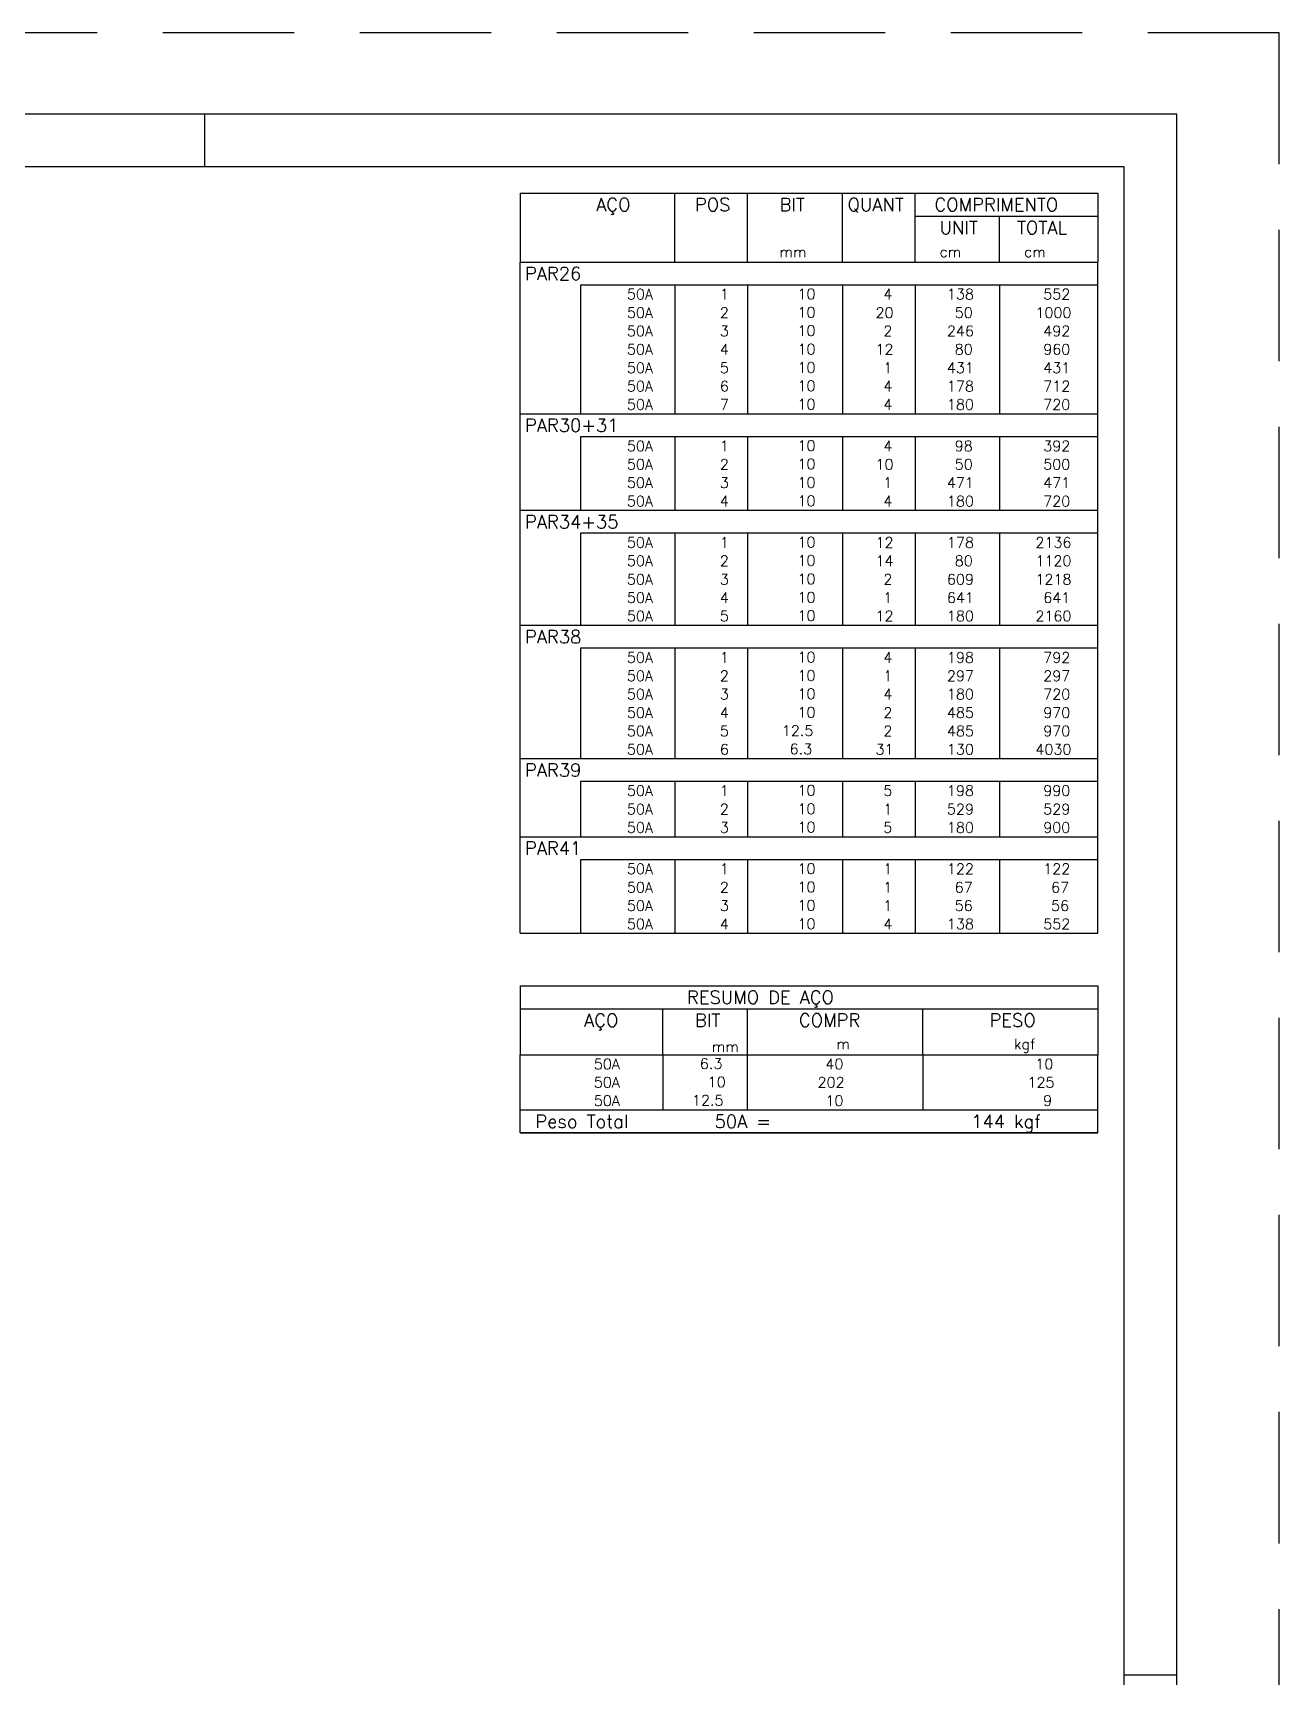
# Model space of a CAD drawing. Extents: x -1.9 to 86, y -1.5 to 61.
# Drawn here: x 62.33 to 86.05, y 29.66 to 60.95 of the extents above; entities that cross this region are included whole.
import ezdxf

# ---------------------------------------------------------------- set-up
doc = ezdxf.new("R2010")
doc.units = 0
doc.header["$MEASUREMENT"] = 0
doc.linetypes.add('HIDDEN', pattern=[0.375, 0.25, -0.125])
doc.layers.get('0').update_dxf_attribs({"linetype": 'CONTINUOUS'})
doc.layers.get('Defpoints').update_dxf_attribs({"linetype": 'CONTINUOUS'})
doc.layers.add('ARQ_FOLHA', color=7, linetype='CONTINUOUS')
doc.layers.add('PENA_02', color=2, linetype='CONTINUOUS')
doc.styles.get("Standard").update_dxf_attribs({"font": 'ROMANS.SHX'})

# ---------------------------------------------------------------- blocks, each defined once
blk = doc.blocks.new('FOLHA A1 - 841 X 594')
at = {"layer": 'ARQ_FOLHA', "color": 1}
for p, q in [((-185, 584), (-185, 594)), ((-10, 297), (0, 297))]:
    blk.add_line(p, q, dxfattribs=at)
for points in [[(-841, 0), (0, 0), (0, 594), (-841, 594)], [(-816, 10), (-10, 10), (-10, 584), (-816, 584)]]:
    blk.add_lwpolyline(points, close=True, dxfattribs=at)
at = {"layer": 'Defpoints', "color": 8, "linetype": 'HIDDEN', "ltscale": 100}
blk.add_lwpolyline([(-860.5, 609.5), (-860.5, -15.5), (19.5, -15.5), (19.5, 609.5)], close=True, dxfattribs=at)
blk = doc.blocks.new('*U24')
blk.add_blockref('FOLHA A1 - 841 X 594', (0, 0))

msp = doc.modelspace()

# ---------------------------------------------------------------- linework, layer by layer
at = {"layer": 'PENA_02', "linetype": 'Continuous'}
for p, q in [((71.6, 57.903), (71.6, 56.59)), ((71.6, 57.903), (82.6, 57.903)), ((74.55, 56.59), (74.55, 57.903)), ((75.93, 56.59), (75.93, 57.903)), ((77.74, 56.59), (77.74, 57.903)), ((79.12, 56.59), (79.12, 57.903)), ((82.6, 57.903), (82.6, 56.59)), ((79.12, 57.465), (82.6, 57.465)), ((80.73, 56.59), (80.73, 57.465)), ((71.6, 56.59), (82.6, 56.59)), ((71.6, 56.153), (71.6, 56.59)), ((71.6, 56.59), (82.6, 56.59)), ((82.6, 56.153), (82.6, 56.59)), ((71.6, 55.803), (71.6, 56.153)), ((82.6, 56.153), (72.75, 56.153)), ((72.75, 56.153), (72.75, 55.803)), ((74.55, 56.153), (74.55, 55.803)), ((75.93, 56.153), (75.93, 55.803)), ((77.74, 56.153), (77.74, 55.803)), ((79.12, 56.153), (79.12, 55.803)), ((80.73, 56.153), (80.73, 55.803)), ((82.6, 55.803), (82.6, 56.153)), ((71.6, 55.453), (71.6, 55.803)), ((72.75, 55.803), (72.75, 55.453)), ((74.55, 55.803), (74.55, 55.453)), ((75.93, 55.803), (75.93, 55.453)), ((77.74, 55.803), (77.74, 55.453)), ((79.12, 55.803), (79.12, 55.453)), ((80.73, 55.803), (80.73, 55.453)), ((82.6, 55.453), (82.6, 55.803)), ((71.6, 55.103), (71.6, 55.453)), ((72.75, 55.453), (72.75, 55.103)), ((74.55, 55.453), (74.55, 55.103)), ((75.93, 55.453), (75.93, 55.103)), ((77.74, 55.453), (77.74, 55.103)), ((79.12, 55.453), (79.12, 55.103)), ((80.73, 55.453), (80.73, 55.103)), ((82.6, 55.103), (82.6, 55.453)), ((71.6, 54.753), (71.6, 55.103)), ((72.75, 55.103), (72.75, 54.753)), ((74.55, 55.103), (74.55, 54.753)), ((75.93, 55.103), (75.93, 54.753)), ((77.74, 55.103), (77.74, 54.753)), ((79.12, 55.103), (79.12, 54.753)), ((80.73, 55.103), (80.73, 54.753)), ((82.6, 54.753), (82.6, 55.103)), ((71.6, 54.403), (71.6, 54.753)), ((72.75, 54.753), (72.75, 54.403)), ((74.55, 54.753), (74.55, 54.403)), ((75.93, 54.753), (75.93, 54.403)), ((77.74, 54.753), (77.74, 54.403)), ((79.12, 54.753), (79.12, 54.403)), ((80.73, 54.753), (80.73, 54.403)), ((82.6, 54.403), (82.6, 54.753)), ((71.6, 54.053), (71.6, 54.403)), ((72.75, 54.403), (72.75, 54.053)), ((74.55, 54.403), (74.55, 54.053)), ((75.93, 54.403), (75.93, 54.053)), ((77.74, 54.403), (77.74, 54.053)), ((79.12, 54.403), (79.12, 54.053)), ((80.73, 54.403), (80.73, 54.053)), ((82.6, 54.053), (82.6, 54.403)), ((71.6, 53.703), (71.6, 54.053)), ((72.75, 54.053), (72.75, 53.703)), ((74.55, 54.053), (74.55, 53.703)), ((75.93, 54.053), (75.93, 53.703)), ((77.74, 54.053), (77.74, 53.703)), ((79.12, 54.053), (79.12, 53.703)), ((80.73, 54.053), (80.73, 53.703)), ((82.6, 53.703), (82.6, 54.053)), ((71.6, 53.265), (71.6, 53.703)), ((71.6, 53.703), (82.6, 53.703)), ((82.6, 53.265), (82.6, 53.703)), ((71.6, 52.915), (71.6, 53.265)), ((82.6, 53.265), (72.75, 53.265)), ((72.75, 53.265), (72.75, 52.915)), ((74.55, 53.265), (74.55, 52.915)), ((75.93, 53.265), (75.93, 52.915)), ((77.74, 53.265), (77.74, 52.915)), ((79.12, 53.265), (79.12, 52.915)), ((80.73, 53.265), (80.73, 52.915)), ((82.6, 52.915), (82.6, 53.265)), ((71.6, 52.565), (71.6, 52.915)), ((72.75, 52.915), (72.75, 52.565)), ((74.55, 52.915), (74.55, 52.565)), ((75.93, 52.915), (75.93, 52.565)), ((77.74, 52.915), (77.74, 52.565)), ((79.12, 52.915), (79.12, 52.565)), ((80.73, 52.915), (80.73, 52.565)), ((82.6, 52.565), (82.6, 52.915)), ((71.6, 52.215), (71.6, 52.565)), ((72.75, 52.565), (72.75, 52.215)), ((74.55, 52.565), (74.55, 52.215)), ((75.93, 52.565), (75.93, 52.215)), ((77.74, 52.565), (77.74, 52.215)), ((79.12, 52.565), (79.12, 52.215)), ((80.73, 52.565), (80.73, 52.215)), ((82.6, 52.215), (82.6, 52.565)), ((71.6, 51.865), (71.6, 52.215)), ((72.75, 52.215), (72.75, 51.865)), ((74.55, 52.215), (74.55, 51.865)), ((75.93, 52.215), (75.93, 51.865)), ((77.74, 52.215), (77.74, 51.865)), ((79.12, 52.215), (79.12, 51.865)), ((80.73, 52.215), (80.73, 51.865)), ((82.6, 51.865), (82.6, 52.215)), ((71.6, 51.428), (71.6, 51.865)), ((71.6, 51.865), (82.6, 51.865)), ((82.6, 51.428), (82.6, 51.865)), ((71.6, 51.078), (71.6, 51.428)), ((82.6, 51.428), (72.75, 51.428)), ((72.75, 51.428), (72.75, 51.078)), ((74.55, 51.428), (74.55, 51.078)), ((75.93, 51.428), (75.93, 51.078)), ((77.74, 51.428), (77.74, 51.078)), ((79.12, 51.428), (79.12, 51.078)), ((80.73, 51.428), (80.73, 51.078)), ((82.6, 51.078), (82.6, 51.428)), ((71.6, 50.728), (71.6, 51.078)), ((72.75, 51.078), (72.75, 50.728)), ((74.55, 51.078), (74.55, 50.728)), ((75.93, 51.078), (75.93, 50.728)), ((77.74, 51.078), (77.74, 50.728)), ((79.12, 51.078), (79.12, 50.728)), ((80.73, 51.078), (80.73, 50.728)), ((82.6, 50.728), (82.6, 51.078)), ((71.6, 50.378), (71.6, 50.728)), ((72.75, 50.728), (72.75, 50.378)), ((74.55, 50.728), (74.55, 50.378)), ((75.93, 50.728), (75.93, 50.378)), ((77.74, 50.728), (77.74, 50.378)), ((79.12, 50.728), (79.12, 50.378)), ((80.73, 50.728), (80.73, 50.378)), ((82.6, 50.378), (82.6, 50.728)), ((71.6, 50.028), (71.6, 50.378)), ((72.75, 50.378), (72.75, 50.028)), ((74.55, 50.378), (74.55, 50.028)), ((75.93, 50.378), (75.93, 50.028)), ((77.74, 50.378), (77.74, 50.028)), ((79.12, 50.378), (79.12, 50.028)), ((80.73, 50.378), (80.73, 50.028)), ((82.6, 50.028), (82.6, 50.378)), ((71.6, 49.678), (71.6, 50.028)), ((72.75, 50.028), (72.75, 49.678)), ((74.55, 50.028), (74.55, 49.678)), ((75.93, 50.028), (75.93, 49.678)), ((77.74, 50.028), (77.74, 49.678)), ((79.12, 50.028), (79.12, 49.678)), ((80.73, 50.028), (80.73, 49.678)), ((82.6, 49.678), (82.6, 50.028)), ((71.6, 49.24), (71.6, 49.678)), ((71.6, 49.678), (82.6, 49.678)), ((82.6, 49.24), (82.6, 49.678)), ((71.6, 48.89), (71.6, 49.24)), ((82.6, 49.24), (72.75, 49.24)), ((72.75, 49.24), (72.75, 48.89)), ((74.55, 49.24), (74.55, 48.89)), ((75.93, 49.24), (75.93, 48.89)), ((77.74, 49.24), (77.74, 48.89)), ((79.12, 49.24), (79.12, 48.89)), ((80.73, 49.24), (80.73, 48.89)), ((82.6, 48.89), (82.6, 49.24)), ((71.6, 48.54), (71.6, 48.89)), ((72.75, 48.89), (72.75, 48.54)), ((74.55, 48.89), (74.55, 48.54)), ((75.93, 48.89), (75.93, 48.54)), ((77.74, 48.89), (77.74, 48.54)), ((79.12, 48.89), (79.12, 48.54)), ((80.73, 48.89), (80.73, 48.54)), ((82.6, 48.54), (82.6, 48.89)), ((71.6, 48.19), (71.6, 48.54)), ((72.75, 48.54), (72.75, 48.19)), ((74.55, 48.54), (74.55, 48.19)), ((75.93, 48.54), (75.93, 48.19)), ((77.74, 48.54), (77.74, 48.19)), ((79.12, 48.54), (79.12, 48.19)), ((80.73, 48.54), (80.73, 48.19)), ((82.6, 48.19), (82.6, 48.54)), ((71.6, 47.84), (71.6, 48.19)), ((72.75, 48.19), (72.75, 47.84)), ((74.55, 48.19), (74.55, 47.84)), ((75.93, 48.19), (75.93, 47.84)), ((77.74, 48.19), (77.74, 47.84)), ((79.12, 48.19), (79.12, 47.84)), ((80.73, 48.19), (80.73, 47.84)), ((82.6, 47.84), (82.6, 48.19)), ((71.6, 47.49), (71.6, 47.84)), ((72.75, 47.84), (72.75, 47.49)), ((74.55, 47.84), (74.55, 47.49)), ((75.93, 47.84), (75.93, 47.49)), ((77.74, 47.84), (77.74, 47.49)), ((79.12, 47.84), (79.12, 47.49)), ((80.73, 47.84), (80.73, 47.49)), ((82.6, 47.49), (82.6, 47.84)), ((71.6, 47.14), (71.6, 47.49)), ((72.75, 47.49), (72.75, 47.14)), ((74.55, 47.49), (74.55, 47.14)), ((75.93, 47.49), (75.93, 47.14)), ((77.74, 47.49), (77.74, 47.14)), ((79.12, 47.49), (79.12, 47.14)), ((80.73, 47.49), (80.73, 47.14)), ((82.6, 47.14), (82.6, 47.49)), ((71.6, 46.703), (71.6, 47.14)), ((71.6, 47.14), (82.6, 47.14)), ((82.6, 46.703), (82.6, 47.14)), ((71.6, 46.353), (71.6, 46.703)), ((82.6, 46.703), (72.75, 46.703)), ((72.75, 46.703), (72.75, 46.353)), ((74.55, 46.703), (74.55, 46.353)), ((75.93, 46.703), (75.93, 46.353)), ((77.74, 46.703), (77.74, 46.353)), ((79.12, 46.703), (79.12, 46.353)), ((80.73, 46.703), (80.73, 46.353)), ((82.6, 46.353), (82.6, 46.703)), ((71.6, 46.003), (71.6, 46.353)), ((72.75, 46.353), (72.75, 46.003)), ((74.55, 46.353), (74.55, 46.003)), ((75.93, 46.353), (75.93, 46.003)), ((77.74, 46.353), (77.74, 46.003)), ((79.12, 46.353), (79.12, 46.003)), ((80.73, 46.353), (80.73, 46.003)), ((82.6, 46.003), (82.6, 46.353)), ((71.6, 45.653), (71.6, 46.003)), ((72.75, 46.003), (72.75, 45.653)), ((74.55, 46.003), (74.55, 45.653)), ((75.93, 46.003), (75.93, 45.653)), ((77.74, 46.003), (77.74, 45.653)), ((79.12, 46.003), (79.12, 45.653)), ((80.73, 46.003), (80.73, 45.653)), ((82.6, 45.653), (82.6, 46.003)), ((71.6, 45.215), (71.6, 45.653)), ((71.6, 45.653), (82.6, 45.653)), ((82.6, 45.215), (82.6, 45.653)), ((71.6, 44.865), (71.6, 45.215)), ((82.6, 45.215), (72.75, 45.215)), ((72.75, 45.215), (72.75, 44.865)), ((74.55, 45.215), (74.55, 44.865)), ((75.93, 45.215), (75.93, 44.865)), ((77.74, 45.215), (77.74, 44.865)), ((79.12, 45.215), (79.12, 44.865)), ((80.73, 45.215), (80.73, 44.865)), ((82.6, 44.865), (82.6, 45.215)), ((71.6, 44.515), (71.6, 44.865)), ((72.75, 44.865), (72.75, 44.515)), ((74.55, 44.865), (74.55, 44.515)), ((75.93, 44.865), (75.93, 44.515)), ((77.74, 44.865), (77.74, 44.515)), ((79.12, 44.865), (79.12, 44.515)), ((80.73, 44.865), (80.73, 44.515)), ((82.6, 44.515), (82.6, 44.865)), ((71.6, 44.165), (71.6, 44.515)), ((72.75, 44.515), (72.75, 44.165)), ((74.55, 44.515), (74.55, 44.165)), ((75.93, 44.515), (75.93, 44.165)), ((77.74, 44.515), (77.74, 44.165)), ((79.12, 44.515), (79.12, 44.165)), ((80.73, 44.515), (80.73, 44.165)), ((82.6, 44.165), (82.6, 44.515)), ((71.6, 43.815), (71.6, 44.165)), ((72.75, 44.165), (72.75, 43.815)), ((74.55, 44.165), (74.55, 43.815)), ((75.93, 44.165), (75.93, 43.815)), ((77.74, 44.165), (77.74, 43.815)), ((79.12, 44.165), (79.12, 43.815)), ((80.73, 44.165), (80.73, 43.815)), ((82.6, 43.815), (82.6, 44.165)), ((71.6, 43.815), (82.6, 43.815)), ((71.6, 42.815), (71.6, 41.503)), ((71.6, 42.815), (82.6, 42.815)), ((82.6, 42.815), (82.6, 41.503)), ((71.6, 42.378), (82.6, 42.378)), ((74.32, 41.503), (74.32, 42.378)), ((75.93, 41.503), (75.93, 42.378)), ((79.265, 41.503), (79.265, 42.378)), ((71.6, 41.503), (82.6, 41.503)), ((71.6, 41.153), (71.6, 41.503)), ((74.32, 41.503), (74.32, 41.153)), ((75.93, 41.153), (75.93, 41.503)), ((79.265, 41.503), (79.265, 41.153)), ((82.6, 41.153), (82.6, 41.503)), ((71.6, 40.803), (71.6, 41.153)), ((74.32, 41.153), (74.32, 40.803)), ((75.93, 40.803), (75.93, 41.153)), ((79.265, 41.153), (79.265, 40.803)), ((82.6, 40.803), (82.6, 41.153)), ((71.6, 40.453), (71.6, 40.803)), ((74.32, 40.803), (74.32, 40.453)), ((75.93, 40.453), (75.93, 40.803)), ((79.265, 40.803), (79.265, 40.453)), ((82.6, 40.453), (82.6, 40.803)), ((71.6, 40.453), (82.6, 40.453)), ((71.6, 40.015), (71.6, 40.453)), ((71.6, 40.453), (82.6, 40.453)), ((82.6, 40.015), (82.6, 40.453)), ((82.6, 40.015), (71.6, 40.015)), ((71.6, 40.015), (82.6, 40.015))]:
    msp.add_line(p, q, dxfattribs=at)

# ---------------------------------------------------------------- block references
at = {"xscale": 0.09999999999999938, "yscale": 0.09999999999999938, "zscale": 0.09999999999999938}
msp.add_blockref('*U24', (84.1, 0.003), dxfattribs=at)

# ---------------------------------------------------------------- texts
at = {"layer": 'PENA_02', "linetype": 'Continuous'}
for s, height, p in [('AÇO', 0.25, (73.05, 57.559)), ('POS', 0.25, (74.93, 57.559)), ('BIT', 0.25, (76.54, 57.559)), ('QUANT', 0.25, (77.836, 57.559)), ('COMPRIMENTO', 0.25, (79.489, 57.559)), ('UNIT', 0.25, (79.587, 57.121)), ('TOTAL', 0.25, (81.059, 57.121)), ('mm', 0.2, (76.54, 56.684)), ('cm', 0.2, (79.587, 56.684)), ('cm', 0.2, (81.197, 56.684)), ('PAR26', 0.25, (71.696, 56.246)), ('     50A', 0.2, (72.89, 55.878)), ('  1', 0.2, (75.13, 55.878)), ('     10', 0.2, (76.137, 55.884)), ('    4', 0.2, (77.92, 55.878)), ('    138', 0.2, (79.13, 55.878)), ('    552', 0.2, (80.964, 55.878)), ('     50A', 0.2, (72.89, 55.528)), ('  2', 0.2, (75.13, 55.528)), ('     10', 0.2, (76.137, 55.534)), ('   20', 0.2, (77.92, 55.528)), ('     50', 0.2, (79.13, 55.528)), ('   1000', 0.2, (80.964, 55.528)), ('     50A', 0.2, (72.89, 55.178)), ('  3', 0.2, (75.13, 55.178)), ('     10', 0.2, (76.137, 55.184)), ('    2', 0.2, (77.92, 55.178)), ('    246', 0.2, (79.13, 55.178)), ('    492', 0.2, (80.964, 55.178)), ('     50A', 0.2, (72.89, 54.828)), ('  4', 0.2, (75.13, 54.828)), ('     10', 0.2, (76.137, 54.834)), ('   12', 0.2, (77.92, 54.828)), ('     80', 0.2, (79.13, 54.828)), ('    960', 0.2, (80.964, 54.828)), ('     50A', 0.2, (72.89, 54.478)), ('  5', 0.2, (75.13, 54.478)), ('     10', 0.2, (76.137, 54.484)), ('    1', 0.2, (77.92, 54.478)), ('    431', 0.2, (79.13, 54.478)), ('    431', 0.2, (80.964, 54.478)), ('     50A', 0.2, (72.89, 54.128)), ('  6', 0.2, (75.13, 54.128)), ('     10', 0.2, (76.137, 54.134)), ('    4', 0.2, (77.92, 54.128)), ('    178', 0.2, (79.13, 54.128)), ('    712', 0.2, (80.964, 54.128)), ('     50A', 0.2, (72.89, 53.778)), ('  7', 0.2, (75.13, 53.778)), ('     10', 0.2, (76.137, 53.784)), ('    4', 0.2, (77.92, 53.778)), ('    180', 0.2, (79.13, 53.778)), ('    720', 0.2, (80.964, 53.778)), ('PAR30+31', 0.25, (71.696, 53.359)), ('     50A', 0.2, (72.89, 52.99)), ('  1', 0.2, (75.13, 52.99)), ('     10', 0.2, (76.137, 52.996)), ('    4', 0.2, (77.92, 52.99)), ('     98', 0.2, (79.13, 52.99)), ('    392', 0.2, (80.964, 52.99)), ('     50A', 0.2, (72.89, 52.64)), ('  2', 0.2, (75.13, 52.64)), ('     10', 0.2, (76.137, 52.646)), ('   10', 0.2, (77.92, 52.64)), ('     50', 0.2, (79.13, 52.64)), ('    500', 0.2, (80.964, 52.64)), ('     50A', 0.2, (72.89, 52.29)), ('  3', 0.2, (75.13, 52.29)), ('     10', 0.2, (76.137, 52.296)), ('    1', 0.2, (77.92, 52.29)), ('    471', 0.2, (79.13, 52.29)), ('    471', 0.2, (80.964, 52.29)), ('     50A', 0.2, (72.89, 51.94)), ('  4', 0.2, (75.13, 51.94)), ('     10', 0.2, (76.137, 51.946)), ('    4', 0.2, (77.92, 51.94)), ('    180', 0.2, (79.13, 51.94)), ('    720', 0.2, (80.964, 51.94)), ('PAR34+35', 0.25, (71.696, 51.521)), ('     50A', 0.2, (72.89, 51.153)), ('  1', 0.2, (75.13, 51.153)), ('     10', 0.2, (76.137, 51.159)), ('   12', 0.2, (77.92, 51.153)), ('    178', 0.2, (79.13, 51.153)), ('   2136', 0.2, (80.964, 51.153)), ('     50A', 0.2, (72.89, 50.803)), ('  2', 0.2, (75.13, 50.803)), ('     10', 0.2, (76.137, 50.809)), ('   14', 0.2, (77.92, 50.803)), ('     80', 0.2, (79.13, 50.803)), ('   1120', 0.2, (80.964, 50.803)), ('     50A', 0.2, (72.89, 50.453)), ('  3', 0.2, (75.13, 50.453)), ('     10', 0.2, (76.137, 50.459)), ('    2', 0.2, (77.92, 50.453)), ('    609', 0.2, (79.13, 50.453)), ('   1218', 0.2, (80.964, 50.453)), ('     50A', 0.2, (72.89, 50.103)), ('  4', 0.2, (75.13, 50.103)), ('     10', 0.2, (76.137, 50.109)), ('    1', 0.2, (77.92, 50.103)), ('    641', 0.2, (79.13, 50.103)), ('    641', 0.2, (80.964, 50.103)), ('     50A', 0.2, (72.89, 49.753)), ('  5', 0.2, (75.13, 49.753)), ('     10', 0.2, (76.137, 49.759)), ('   12', 0.2, (77.92, 49.753)), ('    180', 0.2, (79.13, 49.753)), ('   2160', 0.2, (80.964, 49.753)), ('PAR38', 0.25, (71.696, 49.334)), ('     50A', 0.2, (72.89, 48.965)), ('  1', 0.2, (75.13, 48.965)), ('     10', 0.2, (76.137, 48.971)), ('    4', 0.2, (77.92, 48.965)), ('    198', 0.2, (79.13, 48.965)), ('    792', 0.2, (80.964, 48.965)), ('     50A', 0.2, (72.89, 48.615)), ('  2', 0.2, (75.13, 48.615)), ('     10', 0.2, (76.137, 48.621)), ('    1', 0.2, (77.92, 48.615)), ('    297', 0.2, (79.13, 48.615)), ('    297', 0.2, (80.964, 48.615)), ('     50A', 0.2, (72.89, 48.265)), ('  3', 0.2, (75.13, 48.265)), ('     10', 0.2, (76.137, 48.271)), ('    4', 0.2, (77.92, 48.265)), ('    180', 0.2, (79.13, 48.265)), ('    720', 0.2, (80.964, 48.265)), ('     50A', 0.2, (72.89, 47.915)), ('  4', 0.2, (75.13, 47.915)), ('     10', 0.2, (76.137, 47.921)), ('    2', 0.2, (77.92, 47.915)), ('    485', 0.2, (79.13, 47.915)), ('    970', 0.2, (80.964, 47.915)), ('     50A', 0.2, (72.89, 47.565)), ('  5', 0.2, (75.13, 47.565)), ('   12.5', 0.2, (76.137, 47.571)), ('    2', 0.2, (77.92, 47.565)), ('    485', 0.2, (79.13, 47.565)), ('    970', 0.2, (80.964, 47.565)), ('     50A', 0.2, (72.89, 47.215)), ('  6', 0.2, (75.13, 47.215)), ('    6.3', 0.2, (76.137, 47.221)), ('   31', 0.2, (77.92, 47.215)), ('    130', 0.2, (79.13, 47.215)), ('   4030', 0.2, (80.964, 47.215)), ('PAR39', 0.25, (71.696, 46.796)), ('     10', 0.2, (76.137, 46.434)), ('     50A', 0.2, (72.89, 46.428)), ('  1', 0.2, (75.13, 46.428)), ('    5', 0.2, (77.92, 46.428)), ('    198', 0.2, (79.13, 46.428)), ('    990', 0.2, (80.964, 46.428)), ('     50A', 0.2, (72.89, 46.078)), ('  2', 0.2, (75.13, 46.078)), ('     10', 0.2, (76.137, 46.084)), ('    1', 0.2, (77.92, 46.078)), ('    529', 0.2, (79.13, 46.078)), ('    529', 0.2, (80.964, 46.078)), ('     50A', 0.2, (72.89, 45.728)), ('  3', 0.2, (75.13, 45.728)), ('     10', 0.2, (76.137, 45.734)), ('    5', 0.2, (77.92, 45.728)), ('    180', 0.2, (79.13, 45.728)), ('    900', 0.2, (80.964, 45.728)), ('PAR41', 0.25, (71.696, 45.309)), ('     50A', 0.2, (72.89, 44.94)), ('  1', 0.2, (75.13, 44.94)), ('     10', 0.2, (76.137, 44.946)), ('    1', 0.2, (77.92, 44.94)), ('    122', 0.2, (79.13, 44.94)), ('    122', 0.2, (80.964, 44.94)), ('     50A', 0.2, (72.89, 44.59)), ('  2', 0.2, (75.13, 44.59)), ('     10', 0.2, (76.137, 44.596)), ('    1', 0.2, (77.92, 44.59)), ('     67', 0.2, (79.13, 44.59)), ('     67', 0.2, (80.964, 44.59)), ('     50A', 0.2, (72.89, 44.24)), ('  3', 0.2, (75.13, 44.24)), ('     10', 0.2, (76.137, 44.246)), ('    1', 0.2, (77.92, 44.24)), ('     56', 0.2, (79.13, 44.24)), ('     56', 0.2, (80.964, 44.24)), ('     50A', 0.2, (72.89, 43.89)), ('  4', 0.2, (75.13, 43.89)), ('     10', 0.2, (76.137, 43.896)), ('    4', 0.2, (77.92, 43.89)), ('    138', 0.2, (79.13, 43.89)), ('    552', 0.2, (80.964, 43.89)), ('RESUMO DE AÇO', 0.25, (74.78, 42.471)), ('AÇO', 0.25, (72.82, 42.034)), ('BIT', 0.25, (74.93, 42.034)), ('COMPR', 0.25, (76.909, 42.037)), ('PESO', 0.25, (80.538, 42.037)), ('mm', 0.2, (75.251, 41.56)), ('m', 0.2, (77.623, 41.606)), ('kgf', 0.2, (81.001, 41.606)), ('     50A', 0.2, (72.26, 41.228)), ('    6.3', 0.2, (74.427, 41.234)), ('     40', 0.2, (76.668, 41.228)), ('      10', 0.2, (80.515, 41.228)), ('     50A', 0.2, (72.26, 40.878)), ('     10', 0.2, (74.427, 40.884)), ('    202', 0.2, (76.668, 40.878)), ('     125', 0.2, (80.515, 40.878)), ('     50A', 0.2, (72.26, 40.528)), ('   12.5', 0.2, (74.427, 40.534)), ('     10', 0.2, (76.668, 40.528)), ('       9', 0.2, (80.515, 40.528)), ('Peso Total        50A =', 0.25, (71.893, 40.109)), ('     144 kgf', 0.25, (79.257, 40.109))]:
    msp.add_text(s, height=height, dxfattribs=at).set_placement(p)

doc.saveas('drawing.dxf')
